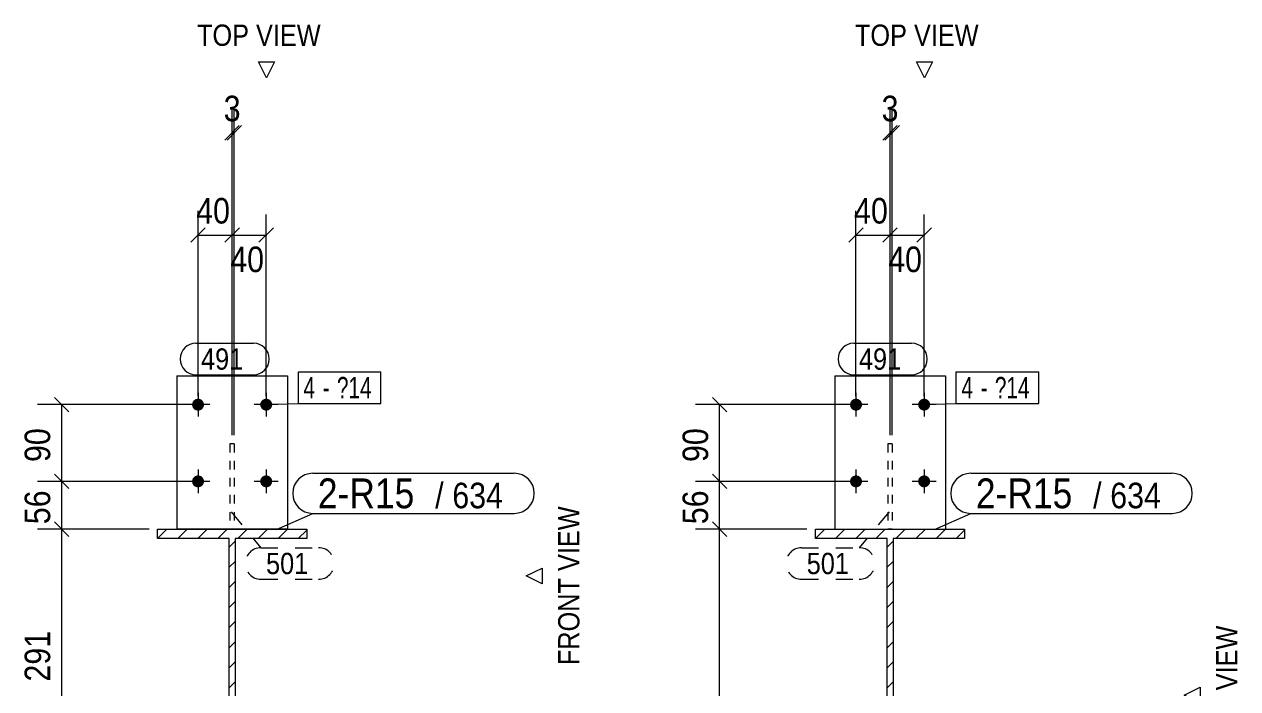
# Model space of a CAD drawing. Header units: millimetres. Extents: x 2 to 1174, y 1 to 825.
# Drawn here: x 145.3 to 287.7, y 178.8 to 256.8 of the extents above; entities that cross this region are included whole.
import ezdxf

# ---------------------------------------------------------------- set-up
doc = ezdxf.new("R2010")
doc.units = ezdxf.units.MM
for name, pattern in [('XKITLINE00', [0]), ('XKITLINE01', [4, 1, -1, 1, -1]), ('XKITLINE02', [4, 2, -2])]:
    doc.linetypes.add(name, pattern=pattern)
for name, color, linetype, lineweight in [('Bolt', 3, 'Continuous', 0), ('BoltMark', 7, 'Continuous', 0), ('Dimensions', 7, 'Continuous', 0), ('OtherObjectType', 7, 'Continuous', 0), ('Part', 2, 'Continuous', 0), ('PartMark', 7, 'Continuous', 0)]:
    doc.layers.add(name, color=color, linetype=linetype, lineweight=lineweight)
doc.styles.add('ARIAL', font='ARIAL.TTF')
doc.styles.add('ARIAL_NARROW', font='ARIALN.TTF')

# ---------------------------------------------------------------- blocks, each defined once
blk = doc.blocks.new('*A6')
at = {"layer": 'Part', "color": 7, "linetype": 'XKITLINE00', "lineweight": 0}
for p, q in [((238.12, 196.47), (239.22, 197.56)), ((240.48, 196.47), (241.58, 197.56)), ((242.84, 196.47), (243.93, 197.56)), ((245.2, 196.47), (246.29, 197.56)), ((247.55, 196.47), (248.65, 197.56)), ((249.91, 196.47), (251.01, 197.56)), ((252.27, 196.47), (253.37, 197.57)), ((254.62, 196.47), (255.62, 197.46)), ((238.12, 196.47), (238.12, 196.47)), ((246.52, 195.44), (247.22, 196.14)), ((246.52, 193.08), (247.22, 193.78)), ((246.52, 190.72), (247.22, 191.42)), ((246.52, 188.36), (247.22, 189.06)), ((246.52, 186.01), (247.22, 186.71)), ((246.52, 183.65), (247.22, 184.35)), ((246.52, 181.29), (247.22, 181.99)), ((246.52, 178.94), (247.22, 179.64)), ((246.52, 176.58), (247.22, 177.28)), ((246.52, 174.22), (247.22, 174.92)), ((246.52, 171.86), (247.22, 172.56)), ((246.52, 169.51), (247.22, 170.21)), ((246.52, 167.15), (247.22, 167.85)), ((246.52, 164.79), (247.22, 165.49)), ((238.13, 163.47), (238.33, 163.67)), ((239.58, 162.57), (240.68, 163.67)), ((241.94, 162.57), (243.04, 163.67)), ((244.3, 162.57), (245.4, 163.67)), ((246.66, 162.57), (247.76, 163.67)), ((249.01, 162.57), (250.11, 163.67)), ((251.37, 162.57), (252.47, 163.67)), ((253.73, 162.57), (254.83, 163.67))]:
    blk.add_line(p, q, dxfattribs=at)
blk = doc.blocks.new('*A8')
at = {"layer": 'Part', "color": 7, "linetype": 'XKITLINE00', "lineweight": 0}
for p, q in [((160.91, 196.47), (162.01, 197.56)), ((163.27, 196.47), (164.37, 197.56)), ((165.63, 196.47), (166.72, 197.56)), ((167.98, 196.47), (169.08, 197.56)), ((170.34, 196.47), (171.44, 197.56)), ((172.7, 196.47), (173.8, 197.56)), ((175.06, 196.47), (176.16, 197.57)), ((177.41, 196.47), (178.41, 197.46)), ((160.91, 196.47), (160.91, 196.47)), ((169.31, 195.44), (170.01, 196.14)), ((169.31, 193.08), (170.01, 193.78)), ((169.31, 190.72), (170.01, 191.42)), ((169.31, 188.36), (170.01, 189.06)), ((169.31, 186.01), (170.01, 186.71)), ((169.31, 183.65), (170.01, 184.35)), ((169.31, 181.29), (170.01, 181.99)), ((169.31, 178.94), (170.01, 179.64)), ((169.31, 176.58), (170.01, 177.28)), ((169.31, 174.22), (170.01, 174.92)), ((169.31, 171.86), (170.01, 172.56)), ((169.31, 169.51), (170.01, 170.21)), ((169.31, 167.15), (170.01, 167.85)), ((169.31, 164.79), (170.01, 165.49)), ((160.91, 163.47), (161.11, 163.67)), ((162.37, 162.57), (163.47, 163.67)), ((164.73, 162.57), (165.83, 163.67)), ((167.09, 162.57), (168.19, 163.67)), ((169.44, 162.57), (170.54, 163.67)), ((171.8, 162.57), (172.9, 163.67)), ((174.16, 162.57), (175.26, 163.67)), ((176.52, 162.57), (177.62, 163.67))]:
    blk.add_line(p, q, dxfattribs=at)
blk = doc.blocks.new('*A194')
at = {"layer": 'Bolt'}
for points in [[(243.57, 212.13), (243.57, 212.1), (243.57, 212.06), (243.56, 212.03), (243.55, 212), (243.54, 211.96), (243.53, 211.93), (243.52, 211.9), (243.51, 211.87), (243.49, 211.84), (243.47, 211.81), (243.46, 211.78), (243.44, 211.75), (243.41, 211.72), (243.39, 211.7), (243.37, 211.67), (243.34, 211.65), (243.32, 211.62), (243.29, 211.6), (243.26, 211.58), (243.23, 211.57), (243.2, 211.55), (243.17, 211.53), (243.14, 211.52), (243.11, 211.51), (243.08, 211.5), (243.04, 211.49), (243.01, 211.48), (242.98, 211.47), (242.94, 211.47), (242.91, 211.47), (242.87, 211.47), (242.84, 211.47), (242.8, 211.47), (242.77, 211.47), (242.74, 211.48), (242.7, 211.49), (242.67, 211.5), (242.64, 211.51), (242.61, 211.52), (242.57, 211.53), (242.54, 211.55), (242.51, 211.57), (242.48, 211.58), (242.46, 211.6), (242.43, 211.62), (242.4, 211.65), (242.38, 211.67), (242.35, 211.7), (242.33, 211.72), (242.31, 211.75), (242.29, 211.78), (242.27, 211.81), (242.26, 211.84), (242.24, 211.87), (242.23, 211.9), (242.21, 211.93), (242.2, 211.96), (242.19, 212), (242.19, 212.03), (242.18, 212.06), (242.18, 212.1), (242.17, 212.13), (242.17, 212.17), (242.17, 212.2), (242.18, 212.23), (242.18, 212.27), (242.19, 212.3), (242.19, 212.34), (242.2, 212.37), (242.21, 212.4), (242.23, 212.43), (242.24, 212.47), (242.26, 212.5), (242.27, 212.53), (242.29, 212.55), (242.31, 212.58), (242.33, 212.61), (242.35, 212.64), (242.38, 212.66), (242.4, 212.68), (242.43, 212.71), (242.46, 212.73), (242.48, 212.75), (242.51, 212.77), (242.54, 212.78), (242.57, 212.8), (242.61, 212.81), (242.64, 212.83), (242.67, 212.84), (242.7, 212.85), (242.74, 212.85), (242.77, 212.86), (242.8, 212.86), (242.84, 212.87), (242.87, 212.87), (242.91, 212.87), (242.94, 212.86), (242.98, 212.86), (243.01, 212.85), (243.04, 212.85), (243.08, 212.84), (243.11, 212.83), (243.14, 212.81), (243.17, 212.8), (243.2, 212.78), (243.23, 212.77), (243.26, 212.75), (243.29, 212.73), (243.32, 212.71), (243.34, 212.68), (243.37, 212.66), (243.39, 212.64), (243.41, 212.61), (243.44, 212.58), (243.46, 212.55), (243.47, 212.53), (243.49, 212.5), (243.51, 212.47), (243.52, 212.43), (243.53, 212.4), (243.54, 212.37), (243.55, 212.34), (243.56, 212.3), (243.57, 212.27), (243.57, 212.23), (243.57, 212.2), (243.57, 212.17)], [(251.57, 212.13), (251.57, 212.1), (251.57, 212.06), (251.56, 212.03), (251.55, 212), (251.54, 211.96), (251.53, 211.93), (251.52, 211.9), (251.51, 211.87), (251.49, 211.84), (251.47, 211.81), (251.46, 211.78), (251.44, 211.75), (251.41, 211.72), (251.39, 211.7), (251.37, 211.67), (251.34, 211.65), (251.32, 211.62), (251.29, 211.6), (251.26, 211.58), (251.23, 211.57), (251.2, 211.55), (251.17, 211.53), (251.14, 211.52), (251.11, 211.51), (251.08, 211.5), (251.04, 211.49), (251.01, 211.48), (250.98, 211.47), (250.94, 211.47), (250.91, 211.47), (250.87, 211.47), (250.84, 211.47), (250.8, 211.47), (250.77, 211.47), (250.74, 211.48), (250.7, 211.49), (250.67, 211.5), (250.64, 211.51), (250.61, 211.52), (250.57, 211.53), (250.54, 211.55), (250.51, 211.57), (250.48, 211.58), (250.46, 211.6), (250.43, 211.62), (250.4, 211.65), (250.38, 211.67), (250.35, 211.7), (250.33, 211.72), (250.31, 211.75), (250.29, 211.78), (250.27, 211.81), (250.26, 211.84), (250.24, 211.87), (250.23, 211.9), (250.21, 211.93), (250.2, 211.96), (250.19, 212), (250.19, 212.03), (250.18, 212.06), (250.18, 212.1), (250.17, 212.13), (250.17, 212.17), (250.17, 212.2), (250.18, 212.23), (250.18, 212.27), (250.19, 212.3), (250.19, 212.34), (250.2, 212.37), (250.21, 212.4), (250.23, 212.43), (250.24, 212.47), (250.26, 212.5), (250.27, 212.53), (250.29, 212.55), (250.31, 212.58), (250.33, 212.61), (250.35, 212.64), (250.38, 212.66), (250.4, 212.68), (250.43, 212.71), (250.46, 212.73), (250.48, 212.75), (250.51, 212.77), (250.54, 212.78), (250.57, 212.8), (250.61, 212.81), (250.64, 212.83), (250.67, 212.84), (250.7, 212.85), (250.74, 212.85), (250.77, 212.86), (250.8, 212.86), (250.84, 212.87), (250.87, 212.87), (250.91, 212.87), (250.94, 212.86), (250.98, 212.86), (251.01, 212.85), (251.04, 212.85), (251.08, 212.84), (251.11, 212.83), (251.14, 212.81), (251.17, 212.8), (251.2, 212.78), (251.23, 212.77), (251.26, 212.75), (251.29, 212.73), (251.32, 212.71), (251.34, 212.68), (251.37, 212.66), (251.39, 212.64), (251.41, 212.61), (251.44, 212.58), (251.46, 212.55), (251.47, 212.53), (251.49, 212.5), (251.51, 212.47), (251.52, 212.43), (251.53, 212.4), (251.54, 212.37), (251.55, 212.34), (251.56, 212.3), (251.57, 212.27), (251.57, 212.23), (251.57, 212.2), (251.57, 212.17)], [(243.57, 203.13), (243.57, 203.1), (243.57, 203.06), (243.56, 203.03), (243.55, 203), (243.54, 202.96), (243.53, 202.93), (243.52, 202.9), (243.51, 202.87), (243.49, 202.84), (243.47, 202.81), (243.46, 202.78), (243.44, 202.75), (243.41, 202.72), (243.39, 202.7), (243.37, 202.67), (243.34, 202.65), (243.32, 202.62), (243.29, 202.6), (243.26, 202.58), (243.23, 202.57), (243.2, 202.55), (243.17, 202.53), (243.14, 202.52), (243.11, 202.51), (243.08, 202.5), (243.04, 202.49), (243.01, 202.48), (242.98, 202.47), (242.94, 202.47), (242.91, 202.47), (242.87, 202.47), (242.84, 202.47), (242.8, 202.47), (242.77, 202.47), (242.74, 202.48), (242.7, 202.49), (242.67, 202.5), (242.64, 202.51), (242.61, 202.52), (242.57, 202.53), (242.54, 202.55), (242.51, 202.57), (242.48, 202.58), (242.46, 202.6), (242.43, 202.62), (242.4, 202.65), (242.38, 202.67), (242.35, 202.7), (242.33, 202.72), (242.31, 202.75), (242.29, 202.78), (242.27, 202.81), (242.26, 202.84), (242.24, 202.87), (242.23, 202.9), (242.21, 202.93), (242.2, 202.96), (242.19, 203), (242.19, 203.03), (242.18, 203.06), (242.18, 203.1), (242.17, 203.13), (242.17, 203.17), (242.17, 203.2), (242.18, 203.23), (242.18, 203.27), (242.19, 203.3), (242.19, 203.34), (242.2, 203.37), (242.21, 203.4), (242.23, 203.43), (242.24, 203.47), (242.26, 203.5), (242.27, 203.53), (242.29, 203.55), (242.31, 203.58), (242.33, 203.61), (242.35, 203.64), (242.38, 203.66), (242.4, 203.68), (242.43, 203.71), (242.46, 203.73), (242.48, 203.75), (242.51, 203.77), (242.54, 203.78), (242.57, 203.8), (242.61, 203.81), (242.64, 203.83), (242.67, 203.84), (242.7, 203.85), (242.74, 203.85), (242.77, 203.86), (242.8, 203.86), (242.84, 203.87), (242.87, 203.87), (242.91, 203.87), (242.94, 203.86), (242.98, 203.86), (243.01, 203.85), (243.04, 203.85), (243.08, 203.84), (243.11, 203.83), (243.14, 203.81), (243.17, 203.8), (243.2, 203.78), (243.23, 203.77), (243.26, 203.75), (243.29, 203.73), (243.32, 203.71), (243.34, 203.68), (243.37, 203.66), (243.39, 203.64), (243.41, 203.61), (243.44, 203.58), (243.46, 203.55), (243.47, 203.53), (243.49, 203.5), (243.51, 203.47), (243.52, 203.43), (243.53, 203.4), (243.54, 203.37), (243.55, 203.34), (243.56, 203.3), (243.57, 203.27), (243.57, 203.23), (243.57, 203.2), (243.57, 203.17)], [(251.57, 203.13), (251.57, 203.1), (251.57, 203.06), (251.56, 203.03), (251.55, 203), (251.54, 202.96), (251.53, 202.93), (251.52, 202.9), (251.51, 202.87), (251.49, 202.84), (251.47, 202.81), (251.46, 202.78), (251.44, 202.75), (251.41, 202.72), (251.39, 202.7), (251.37, 202.67), (251.34, 202.65), (251.32, 202.62), (251.29, 202.6), (251.26, 202.58), (251.23, 202.57), (251.2, 202.55), (251.17, 202.53), (251.14, 202.52), (251.11, 202.51), (251.08, 202.5), (251.04, 202.49), (251.01, 202.48), (250.98, 202.47), (250.94, 202.47), (250.91, 202.47), (250.87, 202.47), (250.84, 202.47), (250.8, 202.47), (250.77, 202.47), (250.74, 202.48), (250.7, 202.49), (250.67, 202.5), (250.64, 202.51), (250.61, 202.52), (250.57, 202.53), (250.54, 202.55), (250.51, 202.57), (250.48, 202.58), (250.46, 202.6), (250.43, 202.62), (250.4, 202.65), (250.38, 202.67), (250.35, 202.7), (250.33, 202.72), (250.31, 202.75), (250.29, 202.78), (250.27, 202.81), (250.26, 202.84), (250.24, 202.87), (250.23, 202.9), (250.21, 202.93), (250.2, 202.96), (250.19, 203), (250.19, 203.03), (250.18, 203.06), (250.18, 203.1), (250.17, 203.13), (250.17, 203.17), (250.17, 203.2), (250.18, 203.23), (250.18, 203.27), (250.19, 203.3), (250.19, 203.34), (250.2, 203.37), (250.21, 203.4), (250.23, 203.43), (250.24, 203.47), (250.26, 203.5), (250.27, 203.53), (250.29, 203.55), (250.31, 203.58), (250.33, 203.61), (250.35, 203.64), (250.38, 203.66), (250.4, 203.68), (250.43, 203.71), (250.46, 203.73), (250.48, 203.75), (250.51, 203.77), (250.54, 203.78), (250.57, 203.8), (250.61, 203.81), (250.64, 203.83), (250.67, 203.84), (250.7, 203.85), (250.74, 203.85), (250.77, 203.86), (250.8, 203.86), (250.84, 203.87), (250.87, 203.87), (250.91, 203.87), (250.94, 203.86), (250.98, 203.86), (251.01, 203.85), (251.04, 203.85), (251.08, 203.84), (251.11, 203.83), (251.14, 203.81), (251.17, 203.8), (251.2, 203.78), (251.23, 203.77), (251.26, 203.75), (251.29, 203.73), (251.32, 203.71), (251.34, 203.68), (251.37, 203.66), (251.39, 203.64), (251.41, 203.61), (251.44, 203.58), (251.46, 203.55), (251.47, 203.53), (251.49, 203.5), (251.51, 203.47), (251.52, 203.43), (251.53, 203.4), (251.54, 203.37), (251.55, 203.34), (251.56, 203.3), (251.57, 203.27), (251.57, 203.23), (251.57, 203.2), (251.57, 203.17)]]:
    blk.add_hatch(color=3, dxfattribs=at).paths.add_polyline_path(points, flags=17)
at = {"layer": 'Bolt', "color": 3, "linetype": 'XKITLINE00', "lineweight": 0}
for p, q in [((242.87, 213.57), (242.87, 210.77)), ((250.87, 213.57), (250.87, 210.77)), ((244.27, 212.17), (241.47, 212.17)), ((252.27, 212.17), (249.47, 212.17)), ((242.87, 204.57), (242.87, 201.77)), ((250.87, 204.57), (250.87, 201.77)), ((244.27, 203.17), (241.47, 203.17)), ((252.27, 203.17), (249.47, 203.17))]:
    blk.add_line(p, q, dxfattribs=at)
blk = doc.blocks.new('*A197')
at = {"layer": 'Part', "color": 2, "linetype": 'XKITLINE00', "lineweight": 0}
for p, q in [((238.12, 197.56), (255.62, 197.57)), ((238.12, 196.47), (238.12, 197.56)), ((255.62, 197.57), (255.62, 196.47)), ((246.52, 196.47), (238.12, 196.47)), ((246.52, 163.67), (246.52, 196.47)), ((255.62, 196.47), (247.22, 196.47)), ((247.22, 196.47), (247.22, 163.67)), ((238.12, 162.57), (238.12, 163.67)), ((238.12, 163.67), (246.52, 163.67)), ((255.62, 162.57), (238.12, 162.57)), ((247.22, 163.67), (255.62, 163.67)), ((255.62, 163.67), (255.62, 162.57))]:
    blk.add_line(p, q, dxfattribs=at)
blk = doc.blocks.new('*A198')
at = {"layer": 'Part', "color": 7, "linetype": 'XKITLINE01', "lineweight": 0}
for p, q in [((247.12, 207.57), (246.62, 207.57)), ((246.62, 207.57), (246.62, 197.57)), ((247.12, 207.57), (247.12, 197.57)), ((247.12, 197.57), (246.62, 197.57))]:
    blk.add_line(p, q, dxfattribs=at)
blk = doc.blocks.new('*A199')
at = {"layer": 'Part', "color": 2, "linetype": 'XKITLINE00', "lineweight": 0}
for p, q in [((240.37, 215.57), (240.37, 197.57)), ((240.37, 215.57), (253.37, 215.57)), ((253.37, 215.57), (253.37, 197.57)), ((240.37, 197.57), (253.37, 197.57))]:
    blk.add_line(p, q, dxfattribs=at)
blk = doc.blocks.new('*A203')
at = {"layer": 'Bolt'}
for points in [[(166.36, 212.13), (166.36, 212.1), (166.35, 212.06), (166.35, 212.03), (166.34, 212), (166.33, 211.96), (166.32, 211.93), (166.31, 211.9), (166.29, 211.87), (166.28, 211.84), (166.26, 211.81), (166.24, 211.78), (166.22, 211.75), (166.2, 211.72), (166.18, 211.7), (166.16, 211.67), (166.13, 211.65), (166.11, 211.62), (166.08, 211.6), (166.05, 211.58), (166.02, 211.57), (165.99, 211.55), (165.96, 211.53), (165.93, 211.52), (165.9, 211.51), (165.86, 211.5), (165.83, 211.49), (165.8, 211.48), (165.76, 211.47), (165.73, 211.47), (165.7, 211.47), (165.66, 211.47), (165.63, 211.47), (165.59, 211.47), (165.56, 211.47), (165.53, 211.48), (165.49, 211.49), (165.46, 211.5), (165.43, 211.51), (165.39, 211.52), (165.36, 211.53), (165.33, 211.55), (165.3, 211.57), (165.27, 211.58), (165.24, 211.6), (165.22, 211.62), (165.19, 211.65), (165.17, 211.67), (165.14, 211.7), (165.12, 211.72), (165.1, 211.75), (165.08, 211.78), (165.06, 211.81), (165.04, 211.84), (165.03, 211.87), (165.02, 211.9), (165, 211.93), (164.99, 211.96), (164.98, 212), (164.98, 212.03), (164.97, 212.06), (164.97, 212.1), (164.96, 212.13), (164.96, 212.17), (164.96, 212.2), (164.97, 212.23), (164.97, 212.27), (164.98, 212.3), (164.98, 212.34), (164.99, 212.37), (165, 212.4), (165.02, 212.43), (165.03, 212.47), (165.04, 212.5), (165.06, 212.53), (165.08, 212.55), (165.1, 212.58), (165.12, 212.61), (165.14, 212.64), (165.17, 212.66), (165.19, 212.68), (165.22, 212.71), (165.24, 212.73), (165.27, 212.75), (165.3, 212.77), (165.33, 212.78), (165.36, 212.8), (165.39, 212.81), (165.43, 212.83), (165.46, 212.84), (165.49, 212.85), (165.53, 212.85), (165.56, 212.86), (165.59, 212.86), (165.63, 212.87), (165.66, 212.87), (165.7, 212.87), (165.73, 212.86), (165.76, 212.86), (165.8, 212.85), (165.83, 212.85), (165.86, 212.84), (165.9, 212.83), (165.93, 212.81), (165.96, 212.8), (165.99, 212.78), (166.02, 212.77), (166.05, 212.75), (166.08, 212.73), (166.11, 212.71), (166.13, 212.68), (166.16, 212.66), (166.18, 212.64), (166.2, 212.61), (166.22, 212.58), (166.24, 212.55), (166.26, 212.53), (166.28, 212.5), (166.29, 212.47), (166.31, 212.43), (166.32, 212.4), (166.33, 212.37), (166.34, 212.34), (166.35, 212.3), (166.35, 212.27), (166.36, 212.23), (166.36, 212.2), (166.36, 212.17)], [(174.36, 212.13), (174.36, 212.1), (174.35, 212.06), (174.35, 212.03), (174.34, 212), (174.33, 211.96), (174.32, 211.93), (174.31, 211.9), (174.29, 211.87), (174.28, 211.84), (174.26, 211.81), (174.24, 211.78), (174.22, 211.75), (174.2, 211.72), (174.18, 211.7), (174.16, 211.67), (174.13, 211.65), (174.11, 211.62), (174.08, 211.6), (174.05, 211.58), (174.02, 211.57), (173.99, 211.55), (173.96, 211.53), (173.93, 211.52), (173.9, 211.51), (173.86, 211.5), (173.83, 211.49), (173.8, 211.48), (173.76, 211.47), (173.73, 211.47), (173.7, 211.47), (173.66, 211.47), (173.63, 211.47), (173.59, 211.47), (173.56, 211.47), (173.53, 211.48), (173.49, 211.49), (173.46, 211.5), (173.43, 211.51), (173.39, 211.52), (173.36, 211.53), (173.33, 211.55), (173.3, 211.57), (173.27, 211.58), (173.24, 211.6), (173.22, 211.62), (173.19, 211.65), (173.17, 211.67), (173.14, 211.7), (173.12, 211.72), (173.1, 211.75), (173.08, 211.78), (173.06, 211.81), (173.04, 211.84), (173.03, 211.87), (173.02, 211.9), (173, 211.93), (172.99, 211.96), (172.98, 212), (172.98, 212.03), (172.97, 212.06), (172.97, 212.1), (172.96, 212.13), (172.96, 212.17), (172.96, 212.2), (172.97, 212.23), (172.97, 212.27), (172.98, 212.3), (172.98, 212.34), (172.99, 212.37), (173, 212.4), (173.02, 212.43), (173.03, 212.47), (173.04, 212.5), (173.06, 212.53), (173.08, 212.55), (173.1, 212.58), (173.12, 212.61), (173.14, 212.64), (173.17, 212.66), (173.19, 212.68), (173.22, 212.71), (173.24, 212.73), (173.27, 212.75), (173.3, 212.77), (173.33, 212.78), (173.36, 212.8), (173.39, 212.81), (173.43, 212.83), (173.46, 212.84), (173.49, 212.85), (173.53, 212.85), (173.56, 212.86), (173.59, 212.86), (173.63, 212.87), (173.66, 212.87), (173.7, 212.87), (173.73, 212.86), (173.76, 212.86), (173.8, 212.85), (173.83, 212.85), (173.86, 212.84), (173.9, 212.83), (173.93, 212.81), (173.96, 212.8), (173.99, 212.78), (174.02, 212.77), (174.05, 212.75), (174.08, 212.73), (174.11, 212.71), (174.13, 212.68), (174.16, 212.66), (174.18, 212.64), (174.2, 212.61), (174.22, 212.58), (174.24, 212.55), (174.26, 212.53), (174.28, 212.5), (174.29, 212.47), (174.31, 212.43), (174.32, 212.4), (174.33, 212.37), (174.34, 212.34), (174.35, 212.3), (174.35, 212.27), (174.36, 212.23), (174.36, 212.2), (174.36, 212.17)], [(166.36, 203.13), (166.36, 203.1), (166.35, 203.06), (166.35, 203.03), (166.34, 203), (166.33, 202.96), (166.32, 202.93), (166.31, 202.9), (166.29, 202.87), (166.28, 202.84), (166.26, 202.81), (166.24, 202.78), (166.22, 202.75), (166.2, 202.72), (166.18, 202.7), (166.16, 202.67), (166.13, 202.65), (166.11, 202.62), (166.08, 202.6), (166.05, 202.58), (166.02, 202.57), (165.99, 202.55), (165.96, 202.53), (165.93, 202.52), (165.9, 202.51), (165.86, 202.5), (165.83, 202.49), (165.8, 202.48), (165.76, 202.47), (165.73, 202.47), (165.7, 202.47), (165.66, 202.47), (165.63, 202.47), (165.59, 202.47), (165.56, 202.47), (165.53, 202.48), (165.49, 202.49), (165.46, 202.5), (165.43, 202.51), (165.39, 202.52), (165.36, 202.53), (165.33, 202.55), (165.3, 202.57), (165.27, 202.58), (165.24, 202.6), (165.22, 202.62), (165.19, 202.65), (165.17, 202.67), (165.14, 202.7), (165.12, 202.72), (165.1, 202.75), (165.08, 202.78), (165.06, 202.81), (165.04, 202.84), (165.03, 202.87), (165.02, 202.9), (165, 202.93), (164.99, 202.96), (164.98, 203), (164.98, 203.03), (164.97, 203.06), (164.97, 203.1), (164.96, 203.13), (164.96, 203.17), (164.96, 203.2), (164.97, 203.23), (164.97, 203.27), (164.98, 203.3), (164.98, 203.34), (164.99, 203.37), (165, 203.4), (165.02, 203.43), (165.03, 203.47), (165.04, 203.5), (165.06, 203.53), (165.08, 203.55), (165.1, 203.58), (165.12, 203.61), (165.14, 203.64), (165.17, 203.66), (165.19, 203.68), (165.22, 203.71), (165.24, 203.73), (165.27, 203.75), (165.3, 203.77), (165.33, 203.78), (165.36, 203.8), (165.39, 203.81), (165.43, 203.83), (165.46, 203.84), (165.49, 203.85), (165.53, 203.85), (165.56, 203.86), (165.59, 203.86), (165.63, 203.87), (165.66, 203.87), (165.7, 203.87), (165.73, 203.86), (165.76, 203.86), (165.8, 203.85), (165.83, 203.85), (165.86, 203.84), (165.9, 203.83), (165.93, 203.81), (165.96, 203.8), (165.99, 203.78), (166.02, 203.77), (166.05, 203.75), (166.08, 203.73), (166.11, 203.71), (166.13, 203.68), (166.16, 203.66), (166.18, 203.64), (166.2, 203.61), (166.22, 203.58), (166.24, 203.55), (166.26, 203.53), (166.28, 203.5), (166.29, 203.47), (166.31, 203.43), (166.32, 203.4), (166.33, 203.37), (166.34, 203.34), (166.35, 203.3), (166.35, 203.27), (166.36, 203.23), (166.36, 203.2), (166.36, 203.17)], [(174.36, 203.13), (174.36, 203.1), (174.35, 203.06), (174.35, 203.03), (174.34, 203), (174.33, 202.96), (174.32, 202.93), (174.31, 202.9), (174.29, 202.87), (174.28, 202.84), (174.26, 202.81), (174.24, 202.78), (174.22, 202.75), (174.2, 202.72), (174.18, 202.7), (174.16, 202.67), (174.13, 202.65), (174.11, 202.62), (174.08, 202.6), (174.05, 202.58), (174.02, 202.57), (173.99, 202.55), (173.96, 202.53), (173.93, 202.52), (173.9, 202.51), (173.86, 202.5), (173.83, 202.49), (173.8, 202.48), (173.76, 202.47), (173.73, 202.47), (173.7, 202.47), (173.66, 202.47), (173.63, 202.47), (173.59, 202.47), (173.56, 202.47), (173.53, 202.48), (173.49, 202.49), (173.46, 202.5), (173.43, 202.51), (173.39, 202.52), (173.36, 202.53), (173.33, 202.55), (173.3, 202.57), (173.27, 202.58), (173.24, 202.6), (173.22, 202.62), (173.19, 202.65), (173.17, 202.67), (173.14, 202.7), (173.12, 202.72), (173.1, 202.75), (173.08, 202.78), (173.06, 202.81), (173.04, 202.84), (173.03, 202.87), (173.02, 202.9), (173, 202.93), (172.99, 202.96), (172.98, 203), (172.98, 203.03), (172.97, 203.06), (172.97, 203.1), (172.96, 203.13), (172.96, 203.17), (172.96, 203.2), (172.97, 203.23), (172.97, 203.27), (172.98, 203.3), (172.98, 203.34), (172.99, 203.37), (173, 203.4), (173.02, 203.43), (173.03, 203.47), (173.04, 203.5), (173.06, 203.53), (173.08, 203.55), (173.1, 203.58), (173.12, 203.61), (173.14, 203.64), (173.17, 203.66), (173.19, 203.68), (173.22, 203.71), (173.24, 203.73), (173.27, 203.75), (173.3, 203.77), (173.33, 203.78), (173.36, 203.8), (173.39, 203.81), (173.43, 203.83), (173.46, 203.84), (173.49, 203.85), (173.53, 203.85), (173.56, 203.86), (173.59, 203.86), (173.63, 203.87), (173.66, 203.87), (173.7, 203.87), (173.73, 203.86), (173.76, 203.86), (173.8, 203.85), (173.83, 203.85), (173.86, 203.84), (173.9, 203.83), (173.93, 203.81), (173.96, 203.8), (173.99, 203.78), (174.02, 203.77), (174.05, 203.75), (174.08, 203.73), (174.11, 203.71), (174.13, 203.68), (174.16, 203.66), (174.18, 203.64), (174.2, 203.61), (174.22, 203.58), (174.24, 203.55), (174.26, 203.53), (174.28, 203.5), (174.29, 203.47), (174.31, 203.43), (174.32, 203.4), (174.33, 203.37), (174.34, 203.34), (174.35, 203.3), (174.35, 203.27), (174.36, 203.23), (174.36, 203.2), (174.36, 203.17)]]:
    blk.add_hatch(color=3, dxfattribs=at).paths.add_polyline_path(points, flags=17)
at = {"layer": 'Bolt', "color": 3, "linetype": 'XKITLINE00', "lineweight": 0}
for p, q in [((165.66, 213.57), (165.66, 210.77)), ((173.66, 213.57), (173.66, 210.77)), ((167.06, 212.17), (164.26, 212.17)), ((175.06, 212.17), (172.26, 212.17)), ((165.66, 204.57), (165.66, 201.77)), ((173.66, 204.57), (173.66, 201.77)), ((167.06, 203.17), (164.26, 203.17)), ((175.06, 203.17), (172.26, 203.17))]:
    blk.add_line(p, q, dxfattribs=at)
blk = doc.blocks.new('*A206')
at = {"layer": 'Part', "color": 2, "linetype": 'XKITLINE00', "lineweight": 0}
for p, q in [((160.91, 197.56), (178.41, 197.57)), ((160.91, 196.47), (160.91, 197.56)), ((178.41, 197.57), (178.41, 196.47)), ((169.31, 196.47), (160.91, 196.47)), ((169.31, 163.67), (169.31, 196.47)), ((178.41, 196.47), (170.01, 196.47)), ((170.01, 196.47), (170.01, 163.67)), ((160.91, 162.57), (160.91, 163.67)), ((160.91, 163.67), (169.31, 163.67)), ((178.41, 162.57), (160.91, 162.57)), ((170.01, 163.67), (178.41, 163.67)), ((178.41, 163.67), (178.41, 162.57))]:
    blk.add_line(p, q, dxfattribs=at)
blk = doc.blocks.new('*A207')
at = {"layer": 'Part', "color": 7, "linetype": 'XKITLINE01', "lineweight": 0}
for p, q in [((169.91, 207.57), (169.41, 207.57)), ((169.41, 207.57), (169.41, 197.57)), ((169.91, 207.57), (169.91, 197.57)), ((169.91, 197.57), (169.41, 197.57))]:
    blk.add_line(p, q, dxfattribs=at)
blk = doc.blocks.new('*A208')
at = {"layer": 'Part', "color": 2, "linetype": 'XKITLINE00', "lineweight": 0}
for p, q in [((163.16, 215.57), (163.16, 197.57)), ((163.16, 215.57), (176.16, 215.57)), ((176.16, 215.57), (176.16, 197.57)), ((176.16, 197.57), (163.16, 197.57))]:
    blk.add_line(p, q, dxfattribs=at)
blk = doc.blocks.new('*A373')
at = {"layer": 'Dimensions', "color": 7, "linetype": 'XKITLINE00', "lineweight": 0}
for p, q in [((246.87, 208.57), (246.87, 246.92)), ((247.12, 208.57), (247.12, 246.92)), ((247.72, 244.91), (246.02, 243.22)), ((247.97, 244.91), (246.27, 243.22)), ((246.87, 244.07), (247.12, 244.07))]:
    blk.add_line(p, q, dxfattribs=at)
at = {"layer": 'Dimensions', "color": 3}
for p in [(246.87, 244.07), (247.12, 244.07)]:
    blk.add_point(p, dxfattribs=at)
at = {"layer": 'Dimensions', "color": 3, "style": 'ARIAL', "width": 0.85}
blk.add_text('3', height=3, rotation=0.0057, dxfattribs=at).set_placement((245.88, 245.42))
blk = doc.blocks.new('*A376')
at = {"layer": 'Dimensions', "color": 7, "linetype": 'XKITLINE00', "lineweight": 0}
for p, q in [((242.87, 213.17), (242.87, 234.92)), ((246.87, 213.17), (246.87, 234.92)), ((243.72, 232.91), (242.02, 231.22)), ((247.72, 232.91), (246.02, 231.22)), ((242.87, 232.07), (246.87, 232.07))]:
    blk.add_line(p, q, dxfattribs=at)
at = {"layer": 'Dimensions', "color": 3}
for p in [(242.87, 232.07), (246.87, 232.07)]:
    blk.add_point(p, dxfattribs=at)
at = {"layer": 'Dimensions', "color": 3, "style": 'ARIAL', "width": 0.85}
blk.add_text('40', height=3, dxfattribs=at).set_placement((242.65, 233.42))
blk = doc.blocks.new('*A377')
at = {"layer": 'Dimensions', "color": 7, "linetype": 'XKITLINE00', "lineweight": 0}
for p, q in [((246.87, 213.17), (246.87, 234.47)), ((250.87, 213.17), (250.87, 234.47)), ((247.72, 232.91), (246.02, 231.22)), ((251.72, 232.91), (250.02, 231.22)), ((246.87, 232.07), (250.87, 232.07))]:
    blk.add_line(p, q, dxfattribs=at)
at = {"layer": 'Dimensions', "color": 3}
for p in [(246.87, 232.07), (250.87, 232.07)]:
    blk.add_point(p, dxfattribs=at)
at = {"layer": 'Dimensions', "color": 3, "style": 'ARIAL', "width": 0.85}
blk.add_text('40', height=3, dxfattribs=at).set_placement((246.65, 227.72))
blk = doc.blocks.new('*A378')
at = {"layer": 'Dimensions', "color": 7, "linetype": 'XKITLINE00', "lineweight": 0}
for p, q in [((226.02, 198.41), (227.72, 196.71)), ((237.12, 197.56), (224.02, 197.56)), ((226.87, 137.03), (226.87, 197.56)), ((251.07, 137.03), (224.02, 137.03)), ((226.02, 137.88), (227.72, 136.18))]:
    blk.add_line(p, q, dxfattribs=at)
at = {"layer": 'Dimensions', "color": 3}
for p in [(226.87, 197.56), (226.87, 137.03)]:
    blk.add_point(p, dxfattribs=at)
at = {"layer": 'Dimensions', "color": 3, "style": 'ARIAL', "width": 0.85}
blk.add_text('605', height=3, rotation=90.0002, dxfattribs=at).set_placement((225.52, 163.96))
blk = doc.blocks.new('*A379')
at = {"layer": 'Dimensions', "color": 7, "linetype": 'XKITLINE00', "lineweight": 0}
for p, q in [((226.02, 204.01), (227.72, 202.32)), ((241.87, 203.17), (224.02, 203.17)), ((226.87, 197.56), (226.87, 203.17)), ((226.02, 198.41), (227.72, 196.71)), ((237.12, 197.56), (224.02, 197.56))]:
    blk.add_line(p, q, dxfattribs=at)
at = {"layer": 'Dimensions', "color": 3}
for p in [(226.87, 203.17), (226.87, 197.56)]:
    blk.add_point(p, dxfattribs=at)
at = {"layer": 'Dimensions', "color": 3, "style": 'ARIAL', "width": 0.85}
blk.add_text('56', height=3, rotation=90.0002, dxfattribs=at).set_placement((225.52, 198.14))
blk = doc.blocks.new('*A380')
at = {"layer": 'Dimensions', "color": 7, "linetype": 'XKITLINE00', "lineweight": 0}
for p, q in [((226.02, 213.01), (227.72, 211.32)), ((241.87, 212.17), (224.02, 212.17)), ((226.87, 203.17), (226.87, 212.17)), ((226.02, 204.01), (227.72, 202.32)), ((241.87, 203.17), (224.02, 203.17))]:
    blk.add_line(p, q, dxfattribs=at)
at = {"layer": 'Dimensions', "color": 3}
for p in [(226.87, 212.17), (226.87, 203.17)]:
    blk.add_point(p, dxfattribs=at)
at = {"layer": 'Dimensions', "color": 3, "style": 'ARIAL', "width": 0.85}
blk.add_text('90', height=3, rotation=90.0002, dxfattribs=at).set_placement((225.52, 205.44))
blk = doc.blocks.new('*A382')
at = {"layer": 'BoltMark', "color": 7, "linetype": 'XKITLINE00', "lineweight": 0}
for p, q in [((254.64, 216.02), (264.33, 216.02)), ((254.64, 212.32), (254.64, 216.02)), ((264.33, 212.32), (264.33, 216.02)), ((250.87, 212.17), (254.64, 212.32)), ((254.64, 212.32), (264.33, 212.32))]:
    blk.add_line(p, q, dxfattribs=at)
at = {"layer": 'BoltMark', "color": 3, "style": 'ARIAL_NARROW', "width": 0.85}
for s, p in [('4', (255.24, 212.92)), ('?14', (259.17, 212.92)), ('-', (257.51, 212.92))]:
    blk.add_text(s, height=2.5, dxfattribs=at).set_placement(p)
blk = doc.blocks.new('*A386')
at = {"layer": 'PartMark', "color": 7, "linetype": 'XKITLINE00', "lineweight": 0}
for p, q in [((242.62, 219.37), (249.39, 219.37)), ((242.62, 215.67), (249.39, 215.67))]:
    blk.add_line(p, q, dxfattribs=at)
for centre, start, end in [((242.62, 217.52), 90, 270), ((249.39, 217.52), 270, 90)]:
    blk.add_arc(centre, 1.85, start, end, dxfattribs=at)
at = {"layer": 'PartMark', "color": 3, "style": 'ARIAL', "width": 0.85}
blk.add_text('491', height=2.5, dxfattribs=at).set_placement((243.22, 216.27))
blk = doc.blocks.new('*A387')
at = {"layer": 'PartMark', "color": 7, "linetype": 'XKITLINE02', "lineweight": 0}
for p, q in [((246.75, 199.6), (243.25, 195.38)), ((236.49, 195.38), (243.25, 195.38)), ((236.49, 191.68), (243.25, 191.68))]:
    blk.add_line(p, q, dxfattribs=at)
for centre, start, end in [((236.49, 193.53), 90, 270), ((243.25, 193.53), 270, 90)]:
    blk.add_arc(centre, 1.85, start, end, dxfattribs=at)
at = {"layer": 'PartMark', "color": 3, "style": 'ARIAL', "width": 0.85}
blk.add_text('501', height=2.5, dxfattribs=at).set_placement((237.09, 192.28))
blk = doc.blocks.new('*A388')
at = {"layer": 'PartMark', "color": 7, "linetype": 'XKITLINE00', "lineweight": 0}
for p, q in [((256.34, 204.11), (279.99, 204.11)), ((252.09, 197.52), (256.34, 199.41)), ((256.34, 199.41), (279.99, 199.41))]:
    blk.add_line(p, q, dxfattribs=at)
for centre, start, end in [((256.34, 201.76), 90, 270), ((279.99, 201.76), 270, 90)]:
    blk.add_arc(centre, 2.35, start, end, dxfattribs=at)
at = {"layer": 'PartMark', "color": 1, "style": 'ARIAL', "width": 0.85}
blk.add_text('2-R15', height=3.5, dxfattribs=at).set_placement((256.94, 200.01))
at = {"layer": 'PartMark', "color": 3, "style": 'ARIAL', "width": 0.85}
for s, p in [('/', (270.7, 200.01)), ('634', (272.71, 200.01))]:
    blk.add_text(s, height=3, dxfattribs=at).set_placement(p)
blk = doc.blocks.new('*A389')
at = {"layer": 'OtherObjectType', "color": 7, "linetype": 'XKITLINE00', "lineweight": 0}
for p, q in [((250.9, 250.52), (249.97, 252.39)), ((249.97, 252.39), (251.84, 252.39)), ((251.84, 252.39), (250.9, 250.52)), ((250.9, 250.52), (250.9, 250.52)), ((281.39, 178.07), (283.26, 179)), ((283.26, 177.13), (281.39, 178.07)), ((281.39, 178.07), (281.39, 178.07)), ((283.26, 179), (283.26, 177.13)), ((251.82, 100.87), (259.24, 100.87))]:
    blk.add_line(p, q, dxfattribs=at)
at = {"layer": 'OtherObjectType', "color": 7, "style": 'ARIAL', "width": 0.85}
for s, p in [('TOP VIEW', (242.75, 254.27)), ('D', (251.82, 101.62)), ('D', (256.83, 101.62)), ('-', (254.97, 101.62))]:
    blk.add_text(s, height=2.5, dxfattribs=at).set_placement(p)
blk.add_text('FRONT VIEW', height=2.5, rotation=90, dxfattribs=at).set_placement((287.64, 167.6))
blk = doc.blocks.new('*A390')
at = {"layer": 'Dimensions', "color": 7, "linetype": 'XKITLINE00', "lineweight": 0}
for p, q in [((169.66, 208.57), (169.66, 246.92)), ((169.91, 208.57), (169.91, 246.92)), ((170.5, 244.91), (168.81, 243.22)), ((170.75, 244.91), (169.06, 243.22)), ((169.66, 244.07), (169.91, 244.07))]:
    blk.add_line(p, q, dxfattribs=at)
at = {"layer": 'Dimensions', "color": 3}
for p in [(169.66, 244.07), (169.91, 244.07)]:
    blk.add_point(p, dxfattribs=at)
at = {"layer": 'Dimensions', "color": 3, "style": 'ARIAL', "width": 0.85}
blk.add_text('3', height=3, rotation=0.0057, dxfattribs=at).set_placement((168.67, 245.42))
blk = doc.blocks.new('*A393')
at = {"layer": 'Dimensions', "color": 7, "linetype": 'XKITLINE00', "lineweight": 0}
for p, q in [((165.66, 213.17), (165.66, 234.92)), ((169.66, 213.17), (169.66, 234.92)), ((166.51, 232.91), (164.81, 231.22)), ((170.51, 232.91), (168.81, 231.22)), ((165.66, 232.07), (169.66, 232.07))]:
    blk.add_line(p, q, dxfattribs=at)
at = {"layer": 'Dimensions', "color": 3}
for p in [(165.66, 232.07), (169.66, 232.07)]:
    blk.add_point(p, dxfattribs=at)
at = {"layer": 'Dimensions', "color": 3, "style": 'ARIAL', "width": 0.85}
blk.add_text('40', height=3, dxfattribs=at).set_placement((165.44, 233.42))
blk = doc.blocks.new('*A394')
at = {"layer": 'Dimensions', "color": 7, "linetype": 'XKITLINE00', "lineweight": 0}
for p, q in [((169.66, 213.17), (169.66, 234.47)), ((173.66, 213.17), (173.66, 234.47)), ((170.51, 232.91), (168.81, 231.22)), ((174.51, 232.91), (172.81, 231.22)), ((169.66, 232.07), (173.66, 232.07))]:
    blk.add_line(p, q, dxfattribs=at)
at = {"layer": 'Dimensions', "color": 3}
for p in [(169.66, 232.07), (173.66, 232.07)]:
    blk.add_point(p, dxfattribs=at)
at = {"layer": 'Dimensions', "color": 3, "style": 'ARIAL', "width": 0.85}
blk.add_text('40', height=3, dxfattribs=at).set_placement((169.44, 227.72))
blk = doc.blocks.new('*A395')
at = {"layer": 'Dimensions', "color": 7, "linetype": 'XKITLINE00', "lineweight": 0}
for p, q in [((148.81, 198.41), (150.51, 196.71)), ((159.91, 197.56), (146.81, 197.56)), ((149.66, 168.47), (149.66, 197.56)), ((173.86, 168.47), (146.81, 168.47)), ((148.81, 169.31), (150.51, 167.62))]:
    blk.add_line(p, q, dxfattribs=at)
at = {"layer": 'Dimensions', "color": 3}
for p in [(149.66, 197.56), (149.66, 168.47)]:
    blk.add_point(p, dxfattribs=at)
at = {"layer": 'Dimensions', "color": 3, "style": 'ARIAL', "width": 0.85}
blk.add_text('291', height=3, rotation=90.0002, dxfattribs=at).set_placement((148.31, 179.68))
blk = doc.blocks.new('*A396')
at = {"layer": 'Dimensions', "color": 7, "linetype": 'XKITLINE00', "lineweight": 0}
for p, q in [((148.81, 204.01), (150.51, 202.32)), ((164.66, 203.17), (146.81, 203.17)), ((149.66, 197.56), (149.66, 203.17)), ((148.81, 198.41), (150.51, 196.71)), ((159.91, 197.56), (146.81, 197.56))]:
    blk.add_line(p, q, dxfattribs=at)
at = {"layer": 'Dimensions', "color": 3}
for p in [(149.66, 203.17), (149.66, 197.56)]:
    blk.add_point(p, dxfattribs=at)
at = {"layer": 'Dimensions', "color": 3, "style": 'ARIAL', "width": 0.85}
blk.add_text('56', height=3, rotation=90.0002, dxfattribs=at).set_placement((148.31, 198.14))
blk = doc.blocks.new('*A397')
at = {"layer": 'Dimensions', "color": 7, "linetype": 'XKITLINE00', "lineweight": 0}
for p, q in [((148.81, 213.01), (150.51, 211.32)), ((164.66, 212.17), (146.81, 212.17)), ((149.66, 203.17), (149.66, 212.17)), ((148.81, 204.01), (150.51, 202.32)), ((164.66, 203.17), (146.81, 203.17))]:
    blk.add_line(p, q, dxfattribs=at)
at = {"layer": 'Dimensions', "color": 3}
for p in [(149.66, 212.17), (149.66, 203.17)]:
    blk.add_point(p, dxfattribs=at)
at = {"layer": 'Dimensions', "color": 3, "style": 'ARIAL', "width": 0.85}
blk.add_text('90', height=3, rotation=90.0002, dxfattribs=at).set_placement((148.31, 205.44))
blk = doc.blocks.new('*A399')
at = {"layer": 'BoltMark', "color": 7, "linetype": 'XKITLINE00', "lineweight": 0}
for p, q in [((177.43, 216.02), (187.12, 216.02)), ((177.43, 212.32), (177.43, 216.02)), ((187.12, 212.32), (187.12, 216.02)), ((173.66, 212.17), (177.43, 212.32)), ((177.43, 212.32), (187.12, 212.32))]:
    blk.add_line(p, q, dxfattribs=at)
at = {"layer": 'BoltMark', "color": 3, "style": 'ARIAL_NARROW', "width": 0.85}
for s, p in [('4', (178.03, 212.92)), ('?14', (181.96, 212.92)), ('-', (180.3, 212.92))]:
    blk.add_text(s, height=2.5, dxfattribs=at).set_placement(p)
blk = doc.blocks.new('*A403')
at = {"layer": 'PartMark', "color": 7, "linetype": 'XKITLINE00', "lineweight": 0}
for p, q in [((165.41, 219.37), (172.17, 219.37)), ((165.41, 215.67), (172.17, 215.67))]:
    blk.add_line(p, q, dxfattribs=at)
for centre, start, end in [((165.41, 217.52), 90, 270), ((172.17, 217.52), 270, 90)]:
    blk.add_arc(centre, 1.85, start, end, dxfattribs=at)
at = {"layer": 'PartMark', "color": 3, "style": 'ARIAL', "width": 0.85}
blk.add_text('491', height=2.5, dxfattribs=at).set_placement((166.01, 216.27))
blk = doc.blocks.new('*A404')
at = {"layer": 'PartMark', "color": 7, "linetype": 'XKITLINE02', "lineweight": 0}
for p, q in [((169.54, 199.6), (173.04, 195.38)), ((173.04, 195.38), (179.8, 195.38)), ((173.04, 191.68), (179.8, 191.68))]:
    blk.add_line(p, q, dxfattribs=at)
for centre, start, end in [((173.04, 193.53), 90, 270), ((179.8, 193.53), 270, 90)]:
    blk.add_arc(centre, 1.85, start, end, dxfattribs=at)
at = {"layer": 'PartMark', "color": 3, "style": 'ARIAL', "width": 0.85}
blk.add_text('501', height=2.5, dxfattribs=at).set_placement((173.64, 192.28))
blk = doc.blocks.new('*A405')
at = {"layer": 'PartMark', "color": 7, "linetype": 'XKITLINE00', "lineweight": 0}
for p, q in [((179.12, 204.11), (202.77, 204.11)), ((174.88, 197.52), (179.12, 199.41)), ((179.12, 199.41), (202.77, 199.41))]:
    blk.add_line(p, q, dxfattribs=at)
for centre, start, end in [((179.12, 201.76), 90, 270), ((202.77, 201.76), 270, 90)]:
    blk.add_arc(centre, 2.35, start, end, dxfattribs=at)
at = {"layer": 'PartMark', "color": 1, "style": 'ARIAL', "width": 0.85}
blk.add_text('2-R15', height=3.5, dxfattribs=at).set_placement((179.72, 200.01))
at = {"layer": 'PartMark', "color": 3, "style": 'ARIAL', "width": 0.85}
for s, p in [('/', (193.49, 200.01)), ('634', (195.5, 200.01))]:
    blk.add_text(s, height=3, dxfattribs=at).set_placement(p)
blk = doc.blocks.new('*A406')
at = {"layer": 'OtherObjectType', "color": 7, "linetype": 'XKITLINE00', "lineweight": 0}
for p, q in [((173.69, 250.52), (172.76, 252.39)), ((172.76, 252.39), (174.63, 252.39)), ((174.63, 252.39), (173.69, 250.52)), ((173.69, 250.52), (173.69, 250.52)), ((204.17, 192.07), (206.05, 193)), ((206.05, 193), (206.05, 191.13)), ((206.05, 191.13), (204.17, 192.07)), ((204.17, 192.07), (204.17, 192.07)), ((174.79, 128.87), (181.85, 128.87))]:
    blk.add_line(p, q, dxfattribs=at)
at = {"layer": 'OtherObjectType', "color": 7, "style": 'ARIAL', "width": 0.85}
for s, p in [('TOP VIEW', (165.54, 254.27)), ('B', (174.79, 129.62)), ('B', (179.62, 129.62)), ('-', (177.76, 129.62))]:
    blk.add_text(s, height=2.5, dxfattribs=at).set_placement(p)
blk.add_text('FRONT VIEW', height=2.5, rotation=90, dxfattribs=at).set_placement((210.42, 181.6))

msp = doc.modelspace()

# ---------------------------------------------------------------- block references
at = {"lineweight": 0}
for name in ['*A390', '*A373', '*A393', '*A376', '*A394', '*A377', '*A403', '*A386', '*A208', '*A399', '*A199', '*A382', '*A397', '*A203', '*A380', '*A194', '*A207', '*A198', '*A396', '*A405', '*A379', '*A388', '*A404', '*A387', '*A395', '*A378', '*A8', '*A206', '*A6', '*A197']:
    msp.add_blockref(name, (0, 0), dxfattribs=at)
at = {"layer": 'OtherObjectType', "lineweight": 0}
for name in ['*A406', '*A389']:
    msp.add_blockref(name, (0, 0), dxfattribs=at)

doc.saveas('drawing.dxf')
